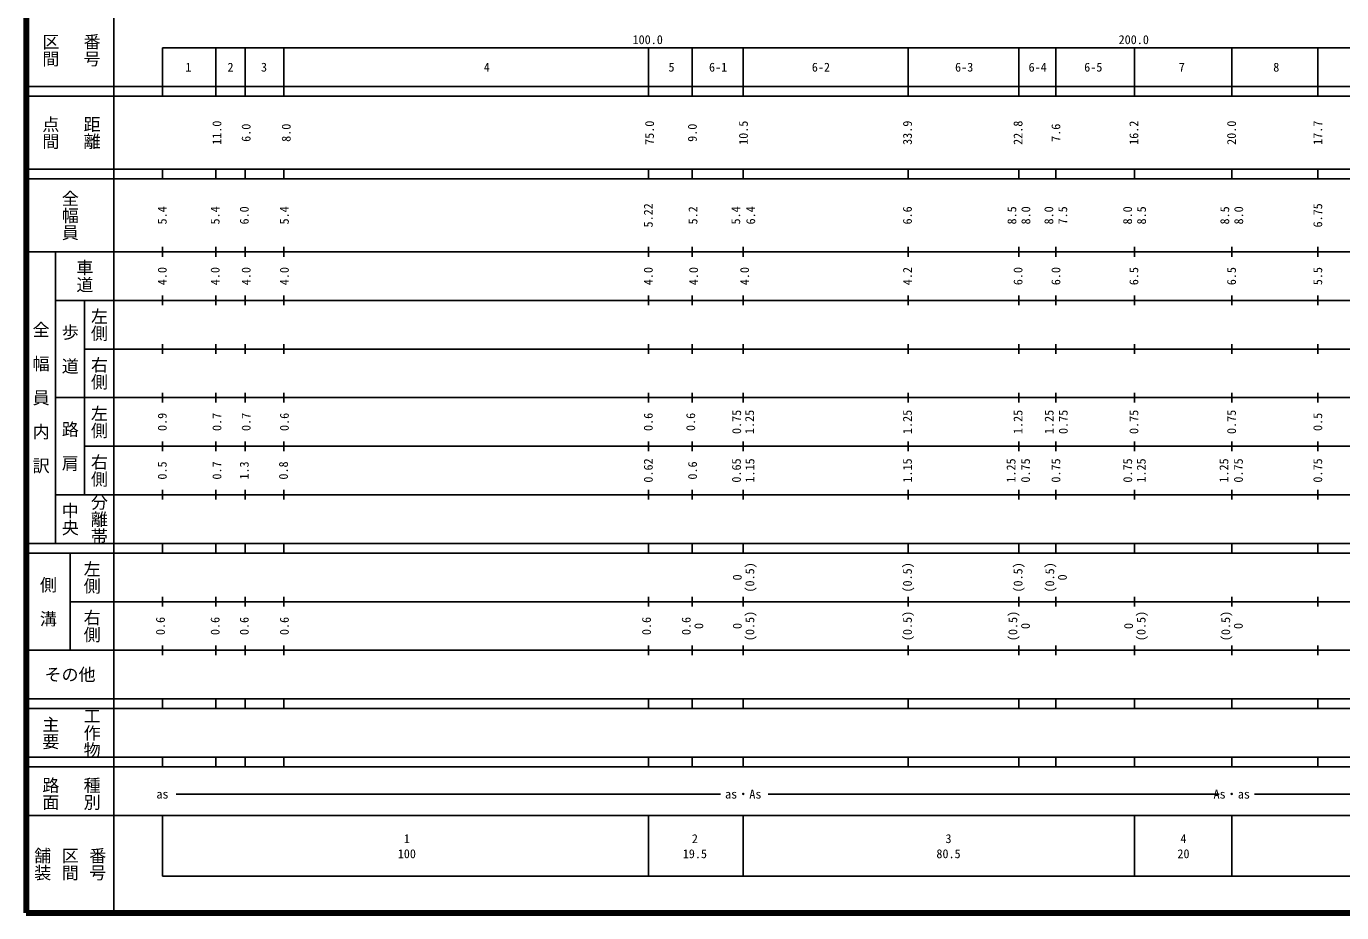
# Model space of a CAD drawing. Units: millimetres on the paper, enlarged 1000 times. Extents: x 40000 to 680000, y 20000 to 380000.
# Drawn here: x 40000 to 310626, y 20000 to 202409 of the extents above; entities that cross this region are included whole.
import ezdxf
from ezdxf.enums import TextEntityAlignment as Align

# ---------------------------------------------------------------- set-up
doc = ezdxf.new("R2010")
doc.units = ezdxf.units.MM
doc.header["$LTSCALE"] = 1000
doc.layers.add('M-TTL', color=2, linetype='Continuous', lineweight=140)
doc.layers.add('M-TTL-BAND', color=7, linetype='Continuous', lineweight=25)
doc.styles.add('@ＭＳ ゴシック', font='')
doc.styles.add('ＭＳ ゴシック', font='')
doc.styles.get('@ＭＳ ゴシック').set_extended_font_data('@MS Gothic')
doc.styles.get('ＭＳ ゴシック').set_extended_font_data('MS Gothic')

msp = doc.modelspace()

# ---------------------------------------------------------------- linework, layer by layer
at = {"layer": 'M-TTL'}
for p, q in [((40000, 380000), (40000, 20000)), ((40000, 20000), (680000, 20000))]:
    msp.add_line(p, q, dxfattribs=at)
at = {"layer": 'M-TTL-BAND'}
for p, q in [((58000, 370000), (58000, 20000)), ((68000, 198000), (579000, 198000)), ((68000, 198000), (68000, 188000)), ((79000, 198000), (79000, 188000)), ((85000, 198000), (85000, 188000)), ((93000, 198000), (93000, 188000)), ((168000, 198000), (168000, 188000)), ((177000, 198000), (177000, 188000)), ((187500, 198000), (187500, 188000)), ((221400, 198000), (221400, 188000)), ((244200, 198000), (244200, 188000)), ((251800, 198000), (251800, 188000)), ((268000, 198000), (268000, 188000)), ((288000, 198000), (288000, 188000)), ((305700, 198000), (305700, 188000)), ((40000, 190000), (579000, 190000)), ((40000, 188000), (579000, 188000)), ((40000, 173000), (579000, 173000)), ((40000, 171000), (579000, 171000)), ((68000, 171000), (68000, 173000)), ((79000, 173000), (79000, 171000)), ((85000, 173000), (85000, 171000)), ((93000, 173000), (93000, 171000)), ((168000, 171000), (168000, 173000)), ((177000, 173000), (177000, 171000)), ((187500, 173000), (187500, 171000)), ((221400, 173000), (221400, 171000)), ((244200, 173000), (244200, 171000)), ((251800, 173000), (251800, 171000)), ((268000, 171000), (268000, 173000)), ((288000, 173000), (288000, 171000)), ((305700, 173000), (305700, 171000)), ((68000, 155000), (68000, 157000)), ((79000, 157000), (79000, 155000)), ((85000, 157000), (85000, 155000)), ((93000, 157000), (93000, 155000)), ((168000, 155000), (168000, 157000)), ((177000, 157000), (177000, 155000)), ((187500, 157000), (187500, 155000)), ((221400, 157000), (221400, 155000)), ((244200, 157000), (244200, 155000)), ((251800, 157000), (251800, 155000)), ((268000, 155000), (268000, 157000)), ((288000, 157000), (288000, 155000)), ((305700, 157000), (305700, 155000)), ((40000, 156000), (579000, 156000)), ((46000, 96000), (46000, 156000)), ((68000, 145000), (68000, 147000)), ((79000, 147000), (79000, 145000)), ((85000, 147000), (85000, 145000)), ((93000, 147000), (93000, 145000)), ((168000, 145000), (168000, 147000)), ((177000, 147000), (177000, 145000)), ((187500, 147000), (187500, 145000)), ((221400, 147000), (221400, 145000)), ((244200, 147000), (244200, 145000)), ((251800, 147000), (251800, 145000)), ((268000, 145000), (268000, 147000)), ((288000, 147000), (288000, 145000)), ((305700, 147000), (305700, 145000)), ((46000, 146000), (579000, 146000)), ((52000, 146000), (52000, 106000)), ((52000, 136000), (579000, 136000)), ((68000, 135000), (68000, 137000)), ((79000, 137000), (79000, 135000)), ((85000, 137000), (85000, 135000)), ((93000, 137000), (93000, 135000)), ((168000, 135000), (168000, 137000)), ((177000, 137000), (177000, 135000)), ((187500, 137000), (187500, 135000)), ((221400, 137000), (221400, 135000)), ((244200, 137000), (244200, 135000)), ((251800, 137000), (251800, 135000)), ((268000, 135000), (268000, 137000)), ((288000, 137000), (288000, 135000)), ((305700, 137000), (305700, 135000)), ((46000, 126000), (579000, 126000)), ((68000, 125000), (68000, 127000)), ((79000, 127000), (79000, 125000)), ((85000, 127000), (85000, 125000)), ((93000, 127000), (93000, 125000)), ((168000, 125000), (168000, 127000)), ((177000, 127000), (177000, 125000)), ((187500, 127000), (187500, 125000)), ((221400, 127000), (221400, 125000)), ((244200, 127000), (244200, 125000)), ((251800, 127000), (251800, 125000)), ((268000, 125000), (268000, 127000)), ((288000, 127000), (288000, 125000)), ((305700, 127000), (305700, 125000)), ((68000, 115000), (68000, 117000)), ((79000, 117000), (79000, 115000)), ((85000, 117000), (85000, 115000)), ((93000, 117000), (93000, 115000)), ((168000, 115000), (168000, 117000)), ((177000, 117000), (177000, 115000)), ((187500, 117000), (187500, 115000)), ((221400, 117000), (221400, 115000)), ((244200, 117000), (244200, 115000)), ((251800, 117000), (251800, 115000)), ((268000, 115000), (268000, 117000)), ((288000, 117000), (288000, 115000)), ((305700, 117000), (305700, 115000)), ((52000, 116000), (579000, 116000)), ((46000, 106000), (579000, 106000)), ((68000, 105000), (68000, 107000)), ((79000, 107000), (79000, 105000)), ((85000, 107000), (85000, 105000)), ((93000, 107000), (93000, 105000)), ((168000, 105000), (168000, 107000)), ((177000, 107000), (177000, 105000)), ((187500, 107000), (187500, 105000)), ((221400, 107000), (221400, 105000)), ((244200, 107000), (244200, 105000)), ((251800, 107000), (251800, 105000)), ((268000, 105000), (268000, 107000)), ((288000, 107000), (288000, 105000)), ((305700, 107000), (305700, 105000)), ((40000, 96000), (579000, 96000)), ((68000, 94000), (68000, 96000)), ((79000, 96000), (79000, 94000)), ((85000, 96000), (85000, 94000)), ((93000, 96000), (93000, 94000)), ((168000, 94000), (168000, 96000)), ((177000, 96000), (177000, 94000)), ((187500, 96000), (187500, 94000)), ((221400, 96000), (221400, 94000)), ((244200, 96000), (244200, 94000)), ((251800, 96000), (251800, 94000)), ((268000, 94000), (268000, 96000)), ((288000, 96000), (288000, 94000)), ((305700, 96000), (305700, 94000)), ((40000, 94000), (579000, 94000)), ((49000, 94000), (49000, 74000)), ((49000, 84000), (579000, 84000)), ((68000, 83000), (68000, 85000)), ((79000, 85000), (79000, 83000)), ((85000, 85000), (85000, 83000)), ((93000, 85000), (93000, 83000)), ((168000, 83000), (168000, 85000)), ((177000, 85000), (177000, 83000)), ((187500, 85000), (187500, 83000)), ((221400, 85000), (221400, 83000)), ((244200, 85000), (244200, 83000)), ((251800, 85000), (251800, 83000)), ((268000, 83000), (268000, 85000)), ((288000, 85000), (288000, 83000)), ((305700, 85000), (305700, 83000)), ((40000, 74000), (579000, 74000)), ((68000, 73000), (68000, 75000)), ((79000, 75000), (79000, 73000)), ((85000, 75000), (85000, 73000)), ((93000, 75000), (93000, 73000)), ((168000, 73000), (168000, 75000)), ((177000, 75000), (177000, 73000)), ((187500, 75000), (187500, 73000)), ((221400, 75000), (221400, 73000)), ((244200, 75000), (244200, 73000)), ((251800, 75000), (251800, 73000)), ((268000, 73000), (268000, 75000)), ((288000, 75000), (288000, 73000)), ((305700, 75000), (305700, 73000)), ((40000, 64000), (579000, 64000)), ((68000, 62000), (68000, 64000)), ((79000, 64000), (79000, 62000)), ((85000, 64000), (85000, 62000)), ((93000, 64000), (93000, 62000)), ((168000, 62000), (168000, 64000)), ((177000, 64000), (177000, 62000)), ((187500, 64000), (187500, 62000)), ((221400, 64000), (221400, 62000)), ((244200, 64000), (244200, 62000)), ((251800, 64000), (251800, 62000)), ((268000, 62000), (268000, 64000)), ((288000, 64000), (288000, 62000)), ((305700, 64000), (305700, 62000)), ((40000, 62000), (579000, 62000)), ((40000, 52000), (579000, 52000)), ((68000, 50000), (68000, 52000)), ((79000, 52000), (79000, 50000)), ((85000, 52000), (85000, 50000)), ((93000, 52000), (93000, 50000)), ((168000, 50000), (168000, 52000)), ((177000, 52000), (177000, 50000)), ((187500, 52000), (187500, 50000)), ((221400, 52000), (221400, 50000)), ((244200, 52000), (244200, 50000)), ((251800, 52000), (251800, 50000)), ((268000, 50000), (268000, 52000)), ((288000, 52000), (288000, 50000)), ((305700, 52000), (305700, 50000)), ((40000, 50000), (579000, 50000)), ((70805, 44406), (182821, 44406)), ((192598, 44406), (285387, 44406)), ((292684, 44406), (419314, 44406)), ((40000, 40000), (579000, 40000)), ((68000, 40000), (68000, 27500)), ((168000, 40000), (168000, 27500)), ((187500, 40000), (187500, 27500)), ((268000, 40000), (268000, 27500)), ((288000, 40000), (288000, 27500)), ((68000, 27500), (579000, 27500))]:
    msp.add_line(p, q, dxfattribs=at)

# ---------------------------------------------------------------- texts
for s, height, rotation, style, p in [('区間', 2566, 270, '@ＭＳ ゴシック', (45000, 197500)), ('番号', 2566, 270, '@ＭＳ ゴシック', (53500, 197500)), ('点間', 2566, 270, '@ＭＳ ゴシック', (45000, 180500)), ('距離', 2566, 270, '@ＭＳ ゴシック', (53500, 180500)), ('11.0', 1833, 90, 'ＭＳ ゴシック', (79211, 180500)), ('6.0', 1833, 90, 'ＭＳ ゴシック', (85212, 180500)), ('8.0', 1833, 90, 'ＭＳ ゴシック', (93462, 180500)), ('75.0', 1833, 90, 'ＭＳ ゴシック', (168211, 180500)), ('9.0', 1833, 90, 'ＭＳ ゴシック', (177028, 180500)), ('10.5', 1833, 90, 'ＭＳ ゴシック', (187528, 180500)), ('33.9', 1833, 90, 'ＭＳ ゴシック', (221273, 180500)), ('22.8', 1833, 90, 'ＭＳ ゴシック', (244029, 180500)), ('7.6', 1833, 90, 'ＭＳ ゴシック', (251816, 180500)), ('16.2', 1833, 90, 'ＭＳ ゴシック', (267862, 180500)), ('20.0', 1833, 90, 'ＭＳ ゴシック', (287954, 180500)), ('17.7', 1833, 90, 'ＭＳ ゴシック', (305695, 180500)), ('全幅員', 2566, 270, '@ＭＳ ゴシック', (49000, 163500)), ('5.4', 1833, 90, 'ＭＳ ゴシック', (67961, 163500)), ('5.4', 1833, 90, 'ＭＳ ゴシック', (78836, 163500)), ('6.0', 1833, 90, 'ＭＳ ゴシック', (84837, 163500)), ('5.4', 1833, 90, 'ＭＳ ゴシック', (93087, 163500)), ('5.22', 1833, 90, 'ＭＳ ゴシック', (167961, 163500)), ('5.2', 1833, 90, 'ＭＳ ゴシック', (177153, 163500)), ('5.4', 1833, 90, 'ＭＳ ゴシック', (185954, 163500)), ('6.4', 1833, 90, 'ＭＳ ゴシック', (189028, 163500)), ('6.6', 1833, 90, 'ＭＳ ゴシック', (221273, 163500)), ('8.5', 1833, 90, 'ＭＳ ゴシック', (242763, 163500)), ('8.0', 1833, 90, 'ＭＳ ゴシック', (245632, 163500)), ('8.0', 1833, 90, 'ＭＳ ゴシック', (250363, 163500)), ('7.5', 1833, 90, 'ＭＳ ゴシック', (253232, 163500)), ('8.0', 1833, 90, 'ＭＳ ゴシック', (266563, 163500)), ('8.5', 1833, 90, 'ＭＳ ゴシック', (269432, 163500)), ('8.5', 1833, 90, 'ＭＳ ゴシック', (286563, 163500)), ('8.0', 1833, 90, 'ＭＳ ゴシック', (289432, 163500)), ('6.75', 1833, 90, 'ＭＳ ゴシック', (305695, 163500)), ('車道', 2566, 270, '@ＭＳ ゴシック', (52000, 151000)), ('4.0', 1833, 90, 'ＭＳ ゴシック', (67961, 151000)), ('4.0', 1833, 90, 'ＭＳ ゴシック', (78836, 151000)), ('4.0', 1833, 90, 'ＭＳ ゴシック', (85212, 151000)), ('4.0', 1833, 90, 'ＭＳ ゴシック', (93087, 151000)), ('4.0', 1833, 90, 'ＭＳ ゴシック', (167961, 151000)), ('4.0', 1833, 90, 'ＭＳ ゴシック', (177278, 151000)), ('4.0', 1833, 90, 'ＭＳ ゴシック', (187778, 151000)), ('4.2', 1833, 90, 'ＭＳ ゴシック', (221273, 151000)), ('6.0', 1833, 90, 'ＭＳ ゴシック', (244029, 151000)), ('6.0', 1833, 90, 'ＭＳ ゴシック', (251816, 151000)), ('6.5', 1833, 90, 'ＭＳ ゴシック', (267862, 151000)), ('6.5', 1833, 90, 'ＭＳ ゴシック', (287954, 151000)), ('5.5', 1833, 90, 'ＭＳ ゴシック', (305695, 151000)), ('左側', 2566, 270, '@ＭＳ ゴシック', (55000, 141000)), ('全\u3000幅\u3000員\u3000内\u3000訳', 2566, 270, '@ＭＳ ゴシック', (43000, 126000)), ('歩\u3000道', 2566, 270, '@ＭＳ ゴシック', (49000, 136000)), ('右側', 2566, 270, '@ＭＳ ゴシック', (55000, 131000)), ('左側', 2566, 270, '@ＭＳ ゴシック', (55000, 121000)), ('0.9', 1833, 90, 'ＭＳ ゴシック', (67961, 121000)), ('0.7', 1833, 90, 'ＭＳ ゴシック', (79211, 121000)), ('0.7', 1833, 90, 'ＭＳ ゴシック', (85212, 121000)), ('0.6', 1833, 90, 'ＭＳ ゴシック', (93087, 121000)), ('0.6', 1833, 90, 'ＭＳ ゴシック', (167961, 121000)), ('0.6', 1833, 90, 'ＭＳ ゴシック', (176685, 121000)), ('0.75', 1833, 90, 'ＭＳ ゴシック', (186140, 121000)), ('1.25', 1833, 90, 'ＭＳ ゴシック', (188791, 121000)), ('1.25', 1833, 90, 'ＭＳ ゴシック', (221273, 121000)), ('1.25', 1833, 90, 'ＭＳ ゴシック', (244029, 121000)), ('1.25', 1833, 90, 'ＭＳ ゴシック', (250426, 121000)), ('0.75', 1833, 90, 'ＭＳ ゴシック', (253337, 121000)), ('0.75', 1833, 90, 'ＭＳ ゴシック', (267862, 121000)), ('0.75', 1833, 90, 'ＭＳ ゴシック', (287954, 121000)), ('0.5', 1833, 90, 'ＭＳ ゴシック', (305695, 121000)), ('路\u3000肩', 2566, 270, '@ＭＳ ゴシック', (49000, 116000)), ('右側', 2566, 270, '@ＭＳ ゴシック', (55000, 111000)), ('0.5', 1833, 90, 'ＭＳ ゴシック', (67961, 111000)), ('0.7', 1833, 90, 'ＭＳ ゴシック', (79211, 111000)), ('1.3', 1833, 90, 'ＭＳ ゴシック', (84837, 111000)), ('0.8', 1833, 90, 'ＭＳ ゴシック', (92899, 111000)), ('0.62', 1833, 90, 'ＭＳ ゴシック', (167961, 111000)), ('0.6', 1833, 90, 'ＭＳ ゴシック', (177060, 111000)), ('0.65', 1833, 90, 'ＭＳ ゴシック', (186092, 111000)), ('1.15', 1833, 90, 'ＭＳ ゴシック', (188880, 111000)), ('1.15', 1833, 90, 'ＭＳ ゴシック', (221273, 111000)), ('1.25', 1833, 90, 'ＭＳ ゴシック', (242596, 111000)), ('0.75', 1833, 90, 'ＭＳ ゴシック', (245568, 111000)), ('0.75', 1833, 90, 'ＭＳ ゴシック', (251816, 111000)), ('0.75', 1833, 90, 'ＭＳ ゴシック', (266592, 111000)), ('1.25', 1833, 90, 'ＭＳ ゴシック', (269380, 111000)), ('1.25', 1833, 90, 'ＭＳ ゴシック', (286396, 111000)), ('0.75', 1833, 90, 'ＭＳ ゴシック', (289368, 111000)), ('0.75', 1833, 90, 'ＭＳ ゴシック', (305695, 111000)), ('分離帯', 2566, 270, '@ＭＳ ゴシック', (55000, 101000)), ('中央', 2566, 270, '@ＭＳ ゴシック', (49000, 101000)), ('左側', 2566, 270, '@ＭＳ ゴシック', (53500, 89000)), ('0', 1833, 90, 'ＭＳ ゴシック', (186259, 89000)), ('(0.5)', 1833, 90, 'ＭＳ ゴシック', (188855, 89000)), ('(0.5)', 1833, 90, 'ＭＳ ゴシック', (221273, 89000)), ('(0.5)', 1833, 90, 'ＭＳ ゴシック', (244029, 89000)), ('(0.5)', 1833, 90, 'ＭＳ ゴシック', (250559, 89000)), ('0', 1833, 90, 'ＭＳ ゴシック', (253155, 89000)), ('側\u3000溝', 2566, 270, '@ＭＳ ゴシック', (44500, 84000)), ('右側', 2566, 270, '@ＭＳ ゴシック', (53500, 79000)), ('(0.5)', 1833, 90, 'ＭＳ ゴシック', (188855, 79000)), ('(0.5)', 1833, 90, 'ＭＳ ゴシック', (221273, 79000)), ('(0.5)', 1833, 90, 'ＭＳ ゴシック', (242959, 79000)), ('(0.5)', 1833, 90, 'ＭＳ ゴシック', (269355, 79000)), ('(0.5)', 1833, 90, 'ＭＳ ゴシック', (286759, 79000)), ('0.6', 1833, 90, 'ＭＳ ゴシック', (67586, 79000)), ('0.6', 1833, 90, 'ＭＳ ゴシック', (78836, 79000)), ('0.6', 1833, 90, 'ＭＳ ゴシック', (84837, 79000)), ('0.6', 1833, 90, 'ＭＳ ゴシック', (93087, 79000)), ('0.6', 1833, 90, 'ＭＳ ゴシック', (167586, 79000)), ('0.6', 1833, 90, 'ＭＳ ゴシック', (175759, 79000)), ('0', 1833, 90, 'ＭＳ ゴシック', (178355, 79000)), ('0', 1833, 90, 'ＭＳ ゴシック', (186259, 79000)), ('0', 1833, 90, 'ＭＳ ゴシック', (245555, 79000)), ('0', 1833, 90, 'ＭＳ ゴシック', (266759, 79000)), ('0', 1833, 90, 'ＭＳ ゴシック', (289355, 79000)), ('主要', 2566, 270, '@ＭＳ ゴシック', (45000, 57000)), ('工作物', 2566, 270, '@ＭＳ ゴシック', (53500, 57000)), ('路面', 2566, 270, '@ＭＳ ゴシック', (45000, 44500)), ('種別', 2566, 270, '@ＭＳ ゴシック', (53500, 44500)), ('舗装', 2566, 270, '@ＭＳ ゴシック', (43333, 30000)), ('区間', 2566, 270, '@ＭＳ ゴシック', (49000, 30000)), ('番号', 2566, 270, '@ＭＳ ゴシック', (54667, 30000))]:
    msp.add_text(s, height=height, rotation=rotation, dxfattribs=dict(at, style=style)).set_placement(p, align=Align.MIDDLE_CENTER)
at = {"layer": 'M-TTL-BAND', "style": 'ＭＳ ゴシック'}
for s, p in [('100.0', (167844, 198195)), ('200.0', (267844, 198195))]:
    msp.add_text(s, height=1833, dxfattribs=at).set_placement(p, align=Align.BOTTOM_CENTER)
for s, height, p in [('1', 1833, (73346, 194000)), ('2', 1833, (82013, 194000)), ('3', 1833, (88903, 194000)), ('4', 1833, (134751, 194000)), ('5', 1833, (172739, 194000)), ('6-1', 1833, (182329, 194000)), ('6-2', 1833, (203482, 194000)), ('6-3', 1833, (232952, 194000)), ('6-4', 1833, (248079, 194000)), ('6-5', 1833, (259517, 194000)), ('7', 1833, (277734, 194000)), ('8', 1833, (297165, 194000)), ('その他', 2566, (49000, 69000)), ('as', 1833, (68006, 44406)), ('as・As', 1833, (187500, 44406)), ('As・as', 1833, (288000, 44406)), ('1', 1833, (118288, 35238)), ('2', 1833, (177552, 35238)), ('3', 1833, (229732, 35238)), ('4', 1833, (278073, 35238)), ('100', 1833, (118288, 32131)), ('19.5', 1833, (177552, 32131)), ('80.5', 1833, (229732, 32131)), ('20', 1833, (278073, 32131))]:
    msp.add_text(s, height=height, dxfattribs=at).set_placement(p, align=Align.MIDDLE_CENTER)

doc.saveas('drawing.dxf')
